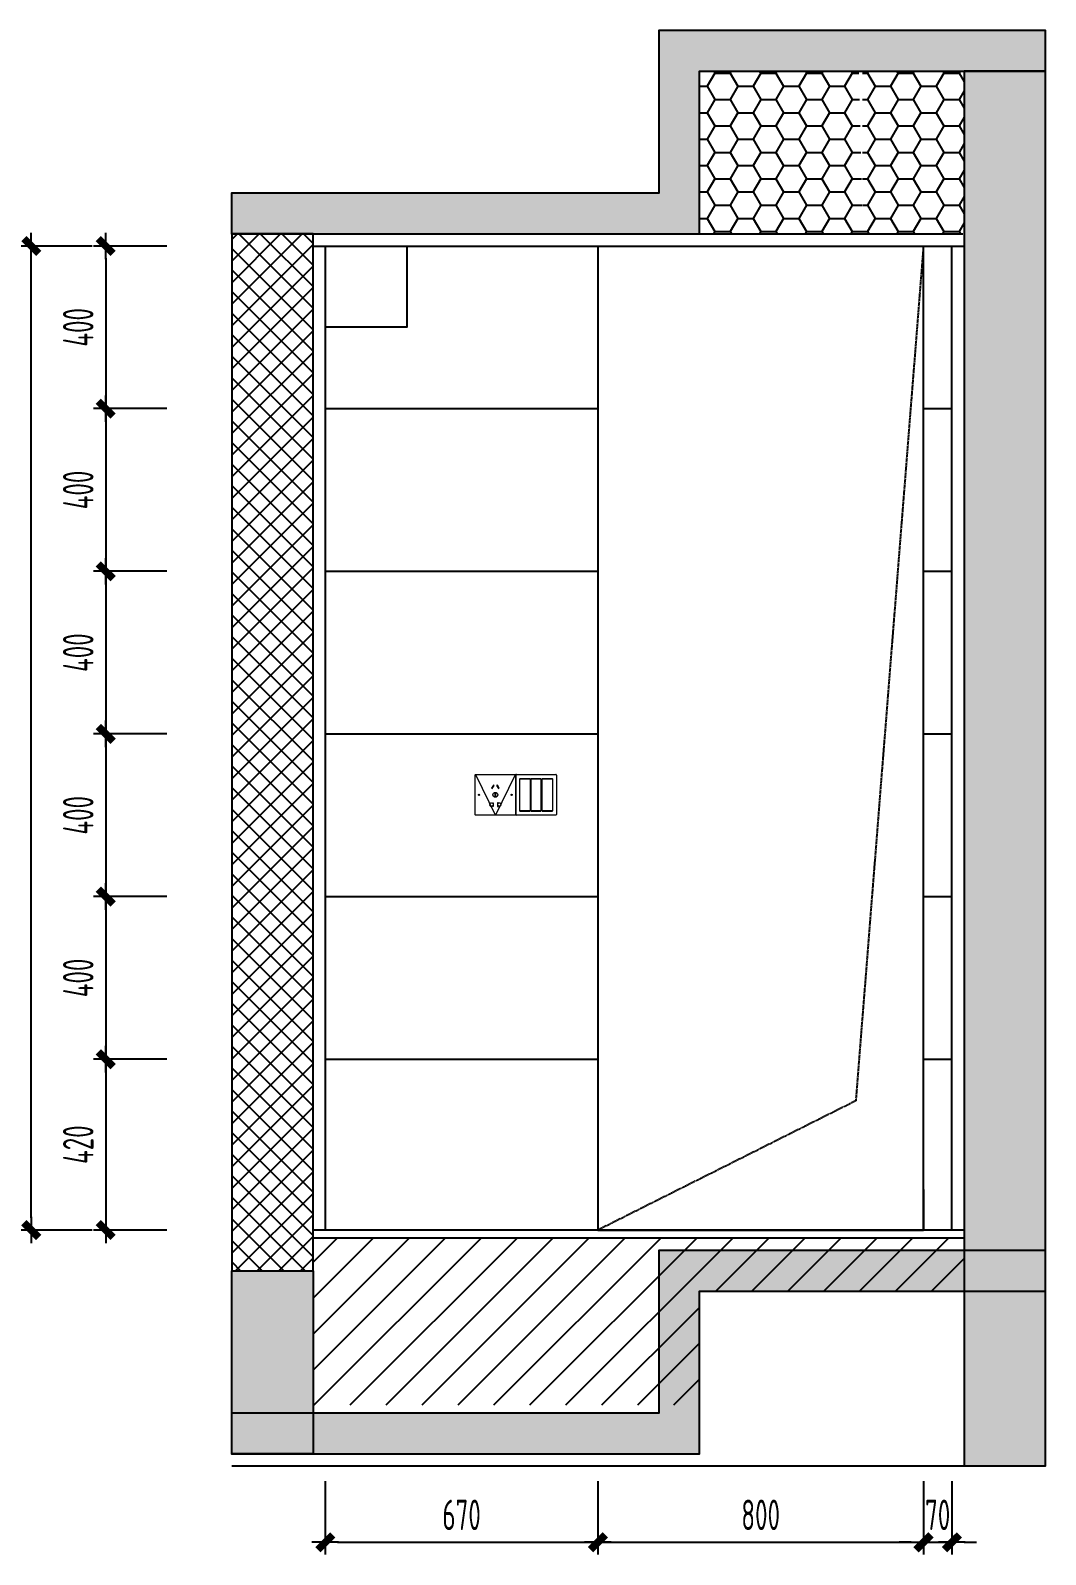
# Model space of a CAD drawing. Header units: inches. Extents: x 96003 to 270950, y -80202 to 65998.
# Drawn here: x 224303 to 226797, y 54314 to 58062 of the extents above; entities that cross this region are included whole.
import ezdxf

# ---------------------------------------------------------------- set-up
doc = ezdxf.new("R2010")
doc.units = ezdxf.units.IN
doc.header["$LTSCALE"] = 10
doc.header["$MEASUREMENT"] = 0
doc.linetypes.add('DASH', pattern=[0.35, 0.25, -0.1])
for name, color, linetype in [('01', 200, 'Continuous'), ('05', 12, 'Continuous'), ('C-顶面灯具、灯带', 22, 'Continuous'), ('FC-地面造型', 136, 'Continuous'), ('FF-FINISH【完成面】', 20, 'Continuous'), ('SBEI', 1, 'Continuous')]:
    doc.layers.add(name, color=color, linetype=linetype)
doc.layers.add('F-2', color=145, linetype='Continuous', lineweight=0)
doc.styles.add('CCD_DIM', font='archs.shx', dxfattribs={"width": 0.7})
doc.dimstyles.new('1.30', dxfattribs={"dimscale": 30, "dimtxt": 2.5, "dimasz": 1, "dimexe": 1, "dimexo": 1.5, "dimgap": 1, "dimtad": 1, "dimdec": 0, "dimrnd": 5, "dimdsep": 46, "dimtxsty": 'CCD_DIM', "dimblk": 'CCD_Dimension_Tick', "dimcen": 1, "dimclrd": 44, "dimclre": 44, "dimclrt": 2, "dimadec": 0, "dimazin": 2, "dimtfac": 1, "dimtdec": 0, "dimtix": 1, "dimtmove": 2, "dimatfit": 3, "dimldrblk": 'CCD_Dimension_Tick', "dimfxl": 5, "dimfxlon": 1, "dimtolj": 1, "dimarcsym": 0})

# ---------------------------------------------------------------- blocks, each defined once
blk = doc.blocks.new('CCD_Dimension_Tick')
at = {"color": 0, "linetype": 'ByBlock'}
for p, q in [((-1.09, 0), (0, 0)), ((0, 0), (1.09, 0))]:
    blk.add_line(p, q, dxfattribs=at)
at = {"color": 0, "linetype": 'Continuous', "const_width": 0.608}
blk.add_lwpolyline([(-0.61, -0.61), (0.61, 0.61)], dxfattribs=at)
blk = doc.blocks.new('*D548')
at = {"layer": 'Defpoints', "color": 0, "linetype": 'ByBlock', "transparency": 16777216}
for p in [(225387.5, 57531.5), (224487.5, 57131.5), (225387.5, 57131.5)]:
    blk.add_point(p, dxfattribs=at)
at = {"layer": 'FF-FINISH【完成面】', "color": 44, "linetype": 'ByBlock', "lineweight": -2, "transparency": 16777216}
for p, q in [((224637.5, 57531.5), (224457.5, 57531.5)), ((224487.5, 57501.5), (224487.5, 57161.5)), ((224637.5, 57131.5), (224457.5, 57131.5))]:
    blk.add_line(p, q, dxfattribs=at)
at = {"layer": 'FF-FINISH【完成面】', "color": 44, "linetype": 'ByBlock', "lineweight": -2, "transparency": 16777216, "xscale": 30, "yscale": 30, "zscale": 30}
for p, rotation in [((224487.5, 57531.5), 90), ((224487.5, 57131.5), 270)]:
    blk.add_blockref('CCD_Dimension_Tick', p, dxfattribs=dict(at, rotation=rotation))
at = {"layer": 'FF-FINISH【完成面】', "color": 2, "linetype": 'ByBlock', "transparency": 16777216, "insert": (224420, 57331.5), "char_height": 75, "attachment_point": 5, "rotation": 90, "style": 'CCD_DIM'}
blk.add_mtext('\\A1;400', dxfattribs=at)
blk = doc.blocks.new('*D549')
at = {"layer": 'Defpoints', "color": 0, "linetype": 'ByBlock', "transparency": 16777216}
for p in [(225387.5, 57131.5), (224487.5, 56731.5), (225346.1, 56731.5)]:
    blk.add_point(p, dxfattribs=at)
at = {"layer": 'FF-FINISH【完成面】', "color": 44, "linetype": 'ByBlock', "lineweight": -2, "transparency": 16777216}
for p, q in [((224637.5, 57131.5), (224457.5, 57131.5)), ((224487.5, 57101.5), (224487.5, 56761.5)), ((224637.5, 56731.5), (224457.5, 56731.5))]:
    blk.add_line(p, q, dxfattribs=at)
at = {"layer": 'FF-FINISH【完成面】', "color": 44, "linetype": 'ByBlock', "lineweight": -2, "transparency": 16777216, "xscale": 30, "yscale": 30, "zscale": 30}
for p, rotation in [((224487.5, 57131.5), 90), ((224487.5, 56731.5), 270)]:
    blk.add_blockref('CCD_Dimension_Tick', p, dxfattribs=dict(at, rotation=rotation))
at = {"layer": 'FF-FINISH【完成面】', "color": 2, "linetype": 'ByBlock', "transparency": 16777216, "insert": (224420, 56931.5), "char_height": 75, "attachment_point": 5, "rotation": 90, "style": 'CCD_DIM'}
blk.add_mtext('\\A1;400', dxfattribs=at)
blk = doc.blocks.new('*D550')
at = {"layer": 'Defpoints', "color": 0, "linetype": 'ByBlock', "transparency": 16777216}
for p in [(225346.1, 56731.5), (224487.5, 56331.5), (225346.1, 56331.5)]:
    blk.add_point(p, dxfattribs=at)
at = {"layer": 'FF-FINISH【完成面】', "color": 44, "linetype": 'ByBlock', "lineweight": -2, "transparency": 16777216}
for p, q in [((224637.5, 56731.5), (224457.5, 56731.5)), ((224487.5, 56701.5), (224487.5, 56361.5)), ((224637.5, 56331.5), (224457.5, 56331.5))]:
    blk.add_line(p, q, dxfattribs=at)
at = {"layer": 'FF-FINISH【完成面】', "color": 44, "linetype": 'ByBlock', "lineweight": -2, "transparency": 16777216, "xscale": 30, "yscale": 30, "zscale": 30}
for p, rotation in [((224487.5, 56731.5), 90), ((224487.5, 56331.5), 270)]:
    blk.add_blockref('CCD_Dimension_Tick', p, dxfattribs=dict(at, rotation=rotation))
at = {"layer": 'FF-FINISH【完成面】', "color": 2, "linetype": 'ByBlock', "transparency": 16777216, "insert": (224420, 56531.5), "char_height": 75, "attachment_point": 5, "rotation": 90, "style": 'CCD_DIM'}
blk.add_mtext('\\A1;400', dxfattribs=at)
blk = doc.blocks.new('*D551')
at = {"layer": 'Defpoints', "color": 0, "linetype": 'ByBlock', "transparency": 16777216}
for p in [(225346.1, 56331.5), (224487.5, 55931.5), (225346.1, 55931.5)]:
    blk.add_point(p, dxfattribs=at)
at = {"layer": 'FF-FINISH【完成面】', "color": 44, "linetype": 'ByBlock', "lineweight": -2, "transparency": 16777216}
for p, q in [((224637.5, 56331.5), (224457.5, 56331.5)), ((224487.5, 56301.5), (224487.5, 55961.5)), ((224637.5, 55931.5), (224457.5, 55931.5))]:
    blk.add_line(p, q, dxfattribs=at)
at = {"layer": 'FF-FINISH【完成面】', "color": 44, "linetype": 'ByBlock', "lineweight": -2, "transparency": 16777216, "xscale": 30, "yscale": 30, "zscale": 30}
for p, rotation in [((224487.5, 56331.5), 90), ((224487.5, 55931.5), 270)]:
    blk.add_blockref('CCD_Dimension_Tick', p, dxfattribs=dict(at, rotation=rotation))
at = {"layer": 'FF-FINISH【完成面】', "color": 2, "linetype": 'ByBlock', "transparency": 16777216, "insert": (224420, 56131.5), "char_height": 75, "attachment_point": 5, "rotation": 90, "style": 'CCD_DIM'}
blk.add_mtext('\\A1;400', dxfattribs=at)
blk = doc.blocks.new('*D552')
at = {"layer": 'Defpoints', "color": 0, "linetype": 'ByBlock', "transparency": 16777216}
for p in [(225346.1, 55931.5), (224487.5, 55531.5), (225346.1, 55531.5)]:
    blk.add_point(p, dxfattribs=at)
at = {"layer": 'FF-FINISH【完成面】', "color": 44, "linetype": 'ByBlock', "lineweight": -2, "transparency": 16777216}
for p, q in [((224637.5, 55931.5), (224457.5, 55931.5)), ((224487.5, 55901.5), (224487.5, 55561.5)), ((224637.5, 55531.5), (224457.5, 55531.5))]:
    blk.add_line(p, q, dxfattribs=at)
at = {"layer": 'FF-FINISH【完成面】', "color": 44, "linetype": 'ByBlock', "lineweight": -2, "transparency": 16777216, "xscale": 30, "yscale": 30, "zscale": 30}
for p, rotation in [((224487.5, 55931.5), 90), ((224487.5, 55531.5), 270)]:
    blk.add_blockref('CCD_Dimension_Tick', p, dxfattribs=dict(at, rotation=rotation))
at = {"layer": 'FF-FINISH【完成面】', "color": 2, "linetype": 'ByBlock', "transparency": 16777216, "insert": (224420, 55731.5), "char_height": 75, "attachment_point": 5, "rotation": 90, "style": 'CCD_DIM'}
blk.add_mtext('\\A1;400', dxfattribs=at)
blk = doc.blocks.new('*D553')
at = {"layer": 'Defpoints', "color": 0, "linetype": 'ByBlock', "transparency": 16777216}
for p in [(225346.1, 55531.5), (224487.5, 55111.5), (225346.1, 55111.5)]:
    blk.add_point(p, dxfattribs=at)
at = {"layer": 'FF-FINISH【完成面】', "color": 44, "linetype": 'ByBlock', "lineweight": -2, "transparency": 16777216}
for p, q in [((224637.5, 55531.5), (224457.5, 55531.5)), ((224487.5, 55501.5), (224487.5, 55141.5)), ((224637.5, 55111.5), (224457.5, 55111.5))]:
    blk.add_line(p, q, dxfattribs=at)
at = {"layer": 'FF-FINISH【完成面】', "color": 44, "linetype": 'ByBlock', "lineweight": -2, "transparency": 16777216, "xscale": 30, "yscale": 30, "zscale": 30}
for p, rotation in [((224487.5, 55531.5), 90), ((224487.5, 55111.5), 270)]:
    blk.add_blockref('CCD_Dimension_Tick', p, dxfattribs=dict(at, rotation=rotation))
at = {"layer": 'FF-FINISH【完成面】', "color": 2, "linetype": 'ByBlock', "transparency": 16777216, "insert": (224420, 55321.5), "char_height": 75, "attachment_point": 5, "rotation": 90, "style": 'CCD_DIM'}
blk.add_mtext('\\A1;420', dxfattribs=at)
blk = doc.blocks.new('*D554')
at = {"layer": 'Defpoints', "color": 0, "linetype": 'ByBlock', "transparency": 16777216}
for p in [(224304.5, 57531.5), (224637.5, 57531.5), (224637.5, 55111.5)]:
    blk.add_point(p, dxfattribs=at)
at = {"layer": 'FF-FINISH【完成面】', "color": 44, "linetype": 'ByBlock', "lineweight": -2, "transparency": 16777216}
for p, q in [((224454.5, 57531.5), (224274.5, 57531.5)), ((224304.5, 55141.5), (224304.5, 57501.5)), ((224454.5, 55111.5), (224274.5, 55111.5))]:
    blk.add_line(p, q, dxfattribs=at)
at = {"layer": 'FF-FINISH【完成面】', "color": 44, "linetype": 'ByBlock', "lineweight": -2, "transparency": 16777216, "xscale": 30, "yscale": 30, "zscale": 30}
for p, rotation in [((224304.5, 57531.5), 90), ((224304.5, 55111.5), 270)]:
    blk.add_blockref('CCD_Dimension_Tick', p, dxfattribs=dict(at, rotation=rotation))
at = {"layer": 'FF-FINISH【完成面】', "color": 2, "linetype": 'ByBlock', "transparency": 16777216, "insert": (224237, 56321.5), "char_height": 75, "attachment_point": 5, "rotation": 90, "style": 'CCD_DIM'}
blk.add_mtext('\\A1;2420', dxfattribs=at)
blk = doc.blocks.new('*D555')
at = {"layer": 'Defpoints', "color": 0, "linetype": 'ByBlock', "transparency": 16777216}
for p in [(225027.1, 56879.5), (225697.1, 56879.5), (225697.1, 54343.5)]:
    blk.add_point(p, dxfattribs=at)
at = {"layer": 'FF-FINISH【完成面】', "color": 44, "linetype": 'ByBlock', "lineweight": -2, "transparency": 16777216}
for p, q in [((225027.1, 54493.5), (225027.1, 54313.5)), ((225697.1, 54493.5), (225697.1, 54313.5)), ((225057.1, 54343.5), (225667.1, 54343.5))]:
    blk.add_line(p, q, dxfattribs=at)
at = {"layer": 'FF-FINISH【完成面】', "color": 44, "linetype": 'ByBlock', "lineweight": -2, "transparency": 16777216, "xscale": 30, "yscale": 30, "zscale": 30, "rotation": 180}
blk.add_blockref('CCD_Dimension_Tick', (225027.1, 54343.5), dxfattribs=at)
at = {"layer": 'FF-FINISH【完成面】', "color": 44, "linetype": 'ByBlock', "lineweight": -2, "transparency": 16777216, "xscale": 30, "yscale": 30, "zscale": 30}
blk.add_blockref('CCD_Dimension_Tick', (225697.1, 54343.5), dxfattribs=at)
at = {"layer": 'FF-FINISH【完成面】', "color": 2, "linetype": 'ByBlock', "transparency": 16777216, "insert": (225362.1, 54411), "char_height": 75, "attachment_point": 5, "style": 'CCD_DIM'}
blk.add_mtext('\\A1;670', dxfattribs=at)
blk = doc.blocks.new('*D556')
at = {"layer": 'Defpoints', "color": 0, "linetype": 'ByBlock', "transparency": 16777216}
for p in [(225697.1, 56879.5), (226497.1, 55265), (226497.1, 54343.5)]:
    blk.add_point(p, dxfattribs=at)
at = {"layer": 'FF-FINISH【完成面】', "color": 44, "linetype": 'ByBlock', "lineweight": -2, "transparency": 16777216}
for p, q in [((225697.1, 54493.5), (225697.1, 54313.5)), ((226497.1, 54493.5), (226497.1, 54313.5)), ((225727.1, 54343.5), (226467.1, 54343.5))]:
    blk.add_line(p, q, dxfattribs=at)
at = {"layer": 'FF-FINISH【完成面】', "color": 44, "linetype": 'ByBlock', "lineweight": -2, "transparency": 16777216, "xscale": 30, "yscale": 30, "zscale": 30, "rotation": 180}
blk.add_blockref('CCD_Dimension_Tick', (225697.1, 54343.5), dxfattribs=at)
at = {"layer": 'FF-FINISH【完成面】', "color": 44, "linetype": 'ByBlock', "lineweight": -2, "transparency": 16777216, "xscale": 30, "yscale": 30, "zscale": 30}
blk.add_blockref('CCD_Dimension_Tick', (226497.1, 54343.5), dxfattribs=at)
at = {"layer": 'FF-FINISH【完成面】', "color": 2, "linetype": 'ByBlock', "transparency": 16777216, "insert": (226097.1, 54411), "char_height": 75, "attachment_point": 5, "style": 'CCD_DIM'}
blk.add_mtext('\\A1;800', dxfattribs=at)
blk = doc.blocks.new('*D557')
at = {"layer": 'Defpoints', "color": 0, "linetype": 'ByBlock', "transparency": 16777216}
for p in [(226497.1, 55265), (226567.1, 55265), (226567.1, 54343.5)]:
    blk.add_point(p, dxfattribs=at)
at = {"layer": 'FF-FINISH【完成面】', "color": 44, "linetype": 'ByBlock', "lineweight": -2, "transparency": 16777216}
for p, q in [((226497.1, 54493.5), (226497.1, 54313.5)), ((226567.1, 54493.5), (226567.1, 54313.5)), ((226467.1, 54343.5), (226437.1, 54343.5)), ((226497.1, 54343.5), (226567.1, 54343.5)), ((226597.1, 54343.5), (226627.1, 54343.5))]:
    blk.add_line(p, q, dxfattribs=at)
at = {"layer": 'FF-FINISH【完成面】', "color": 44, "linetype": 'ByBlock', "lineweight": -2, "transparency": 16777216, "xscale": 30, "yscale": 30, "zscale": 30}
blk.add_blockref('CCD_Dimension_Tick', (226497.1, 54343.5), dxfattribs=at)
at = {"layer": 'FF-FINISH【完成面】', "color": 44, "linetype": 'ByBlock', "lineweight": -2, "transparency": 16777216, "xscale": 30, "yscale": 30, "zscale": 30, "rotation": 180}
blk.add_blockref('CCD_Dimension_Tick', (226567.1, 54343.5), dxfattribs=at)
at = {"layer": 'FF-FINISH【完成面】', "color": 2, "linetype": 'ByBlock', "transparency": 16777216, "insert": (226532.1, 54411), "char_height": 75, "attachment_point": 5, "style": 'CCD_DIM'}
blk.add_mtext('\\A1;70', dxfattribs=at)
blk = doc.blocks.new('A$C12F376D0')
at = {"color": 0, "ltscale": 0.8}
for p, q in [((-98.3, 96.6), (-98.3, 0)), ((0, 98.3), (-96.6, 98.3)), ((-88.3, 88.3), (-88.3, 87.4)), ((-88.3, 87.4), (-88.3, 9.1)), ((-63, 87.4), (-88.3, 87.4)), ((-63, 88.3), (-63, 87.4)), ((-63, 9.1), (-63, 87.4)), ((-60.2, 88.3), (-60.2, 8.3)), ((-36.4, 87.4), (-60.2, 87.4)), ((-36.4, 88.3), (-36.4, 87.4)), ((-36.4, 9.1), (-36.4, 87.4)), ((-33.5, 88.3), (-33.5, 87.4)), ((-33.5, 87.4), (-33.5, 9.1)), ((-8.3, 87.4), (-33.5, 87.4)), ((-8.3, 88.3), (-8.3, 87.4)), ((-8.3, 9.1), (-8.3, 87.4)), ((1.7, 0), (1.7, 96.6)), ((-88.3, 8.3), (-88.3, 9.1)), ((-88.3, 9.1), (-63, 9.1)), ((-60.2, 9.1), (-36.4, 9.1)), ((-33.5, 8.3), (-33.5, 9.1)), ((-33.5, 9.1), (-8.3, 9.1)), ((-96.6, -1.7), (0, -1.7))]:
    blk.add_line(p, q, dxfattribs=at)
at = {"color": 0, "ltscale": 0.1}
for p, q in [((-88.3, 88.3), (-63, 88.3)), ((-60.2, 88.3), (-36.4, 88.3)), ((-33.5, 88.3), (-8.3, 88.3)), ((-88.3, 8.3), (-63, 8.3)), ((-63, 9.1), (-63, 8.3)), ((-60.2, 8.3), (-36.4, 8.3)), ((-36.4, 9.1), (-36.4, 8.3)), ((-33.5, 8.3), (-8.3, 8.3)), ((-8.3, 9.1), (-8.3, 8.3))]:
    blk.add_line(p, q, dxfattribs=at)
at = {"color": 0, "ltscale": 0.8, "extrusion": (0, 0, -1)}
for centre, major_axis, start_param, end_param in [((-96.6, 96.6), (1.22, 1.22), 3.926991, 5.497787), ((0, 96.6), (-1.22, 1.22), 0.785398, 2.356194), ((0, 0), (1.22, 1.22), 0.785398, 2.356194), ((-96.6, 0), (-1.22, 1.22), 3.926991, 5.497787)]:
    blk.add_ellipse(centre, major_axis=major_axis, ratio=1, start_param=start_param, end_param=end_param, dxfattribs=at)
blk = doc.blocks.new('*U107')
blk.add_blockref('A$C12F376D0', (41.2, -28.2))
blk = doc.blocks.new('*U94')
h = blk.add_hatch()
h.set_pattern_fill('ANSI37', color=250, scale=300, angle=-90)
h.set_pattern_definition([(315, (222212.67, 70619.302), (26.516504, 26.516504), []), (45, (222212.67, 70619.302), (-26.516504, 26.516504), [])])
h.paths.add_polyline_path([(144521, -74484.5), (144521, -74684.5), (147071.2, -74684.5), (147071.2, -74484.5)])
at = {"color": 5, "elevation": 0}
blk.add_lwpolyline([(144521, -74484.5), (144521, -74684.5), (147071.2, -74684.5), (147071.2, -74484.5)], close=True, dxfattribs=at)
blk = doc.blocks.new('A$C7C994854')
at = {"color": 0}
blk.add_lwpolyline([(0, 100), (95, 100, -0.414214), (97.5, 97.5), (97.5, 2.5, -0.414214), (95, 0), (0, 0, -0.414214), (-2.5, 2.5), (-2.5, 97.5, -0.414214)], format="xyb", close=True, dxfattribs=at)
for points in [[(40.1, 71.5), (40.1, 70), (42.1, 70), (42.1, 79), (40.1, 79), (40.1, 76.7)], [(54.9, 71.5), (54.9, 70), (52.9, 70), (52.9, 79), (54.9, 79), (54.9, 76.7)]]:
    blk.add_lwpolyline(points, dxfattribs=at)
for points in [[(46.5, 45.5), (48.5, 45.5), (48.5, 54.5), (46.5, 54.5)], [(42.6, 26), (44.4, 27), (39.9, 34.8), (38.1, 33.8)], [(50.6, 27), (52.4, 26), (56.9, 33.8), (55.1, 34.8)]]:
    blk.add_lwpolyline(points, close=True, dxfattribs=at)
for centre, radius in [((7.5, 50), 1.54), ((47.5, 50), 6), ((87.5, 50), 1.54)]:
    blk.add_circle(centre, radius, dxfattribs=at)
for centre, start, end in [((37.1, 74.1), 40.2111, 319.7889), ((57.9, 74.1), 220.2111, 139.7889)]:
    blk.add_arc(centre, 4, start, end, dxfattribs=at)
blk = doc.blocks.new('*U64')
at = {"xscale": -1}
blk.add_blockref('A$C7C994854', (40.4, -29.9), dxfattribs=at)

msp = doc.modelspace()

# ---------------------------------------------------------------- hatches: boundary and pattern name
h = msp.add_hatch(color=250)
h.dxf.hatch_style = 1
h.paths.add_polyline_path([(226797.1, 57961.5), (226797.1, 58061.5), (225846.9, 58061.5), (225846.9, 57661.5), (224796.9, 57661.5), (224796.9, 57561.5), (225946.9, 57561.5), (225946.9, 57961.5)])
h = msp.add_hatch(color=250)
h.dxf.hatch_style = 1
h.paths.add_polyline_path([(226797.1, 57961.5), (226597.1, 57961.5), (226597.1, 54531.3), (226797.1, 54531.3)])
h = msp.add_hatch(color=250)
h.dxf.hatch_style = 1
h.paths.add_polyline_path([(226797.1, 54961.3), (226797.1, 55061.3), (225846.9, 55061.3), (225846.9, 54661.3), (224796.9, 54661.3), (224796.9, 54561.3), (225946.9, 54561.3), (225946.9, 54961.3)])
h = msp.add_hatch()
h.set_pattern_fill('ANSI31,_O', color=250, scale=500, angle=180)
h.set_pattern_definition([(225, (349250.32, 56602.44), (44.194174, -44.194174), [])])
h.paths.add_polyline_path([(225946.9, 54961.3), (226597.1, 54961.3), (226597.1, 55091.5), (224997.1, 55091.5), (224997.1, 54931.3), (224997.1, 54681.3), (225946.9, 54681.3)])
h = msp.add_hatch(color=250)
h.dxf.hatch_style = 1
h.paths.add_polyline_path([(224797.1, 55011.3), (224997.1, 55011.3), (224997.1, 54561.3), (224797.1, 54561.3)])
at = {"layer": 'FC-地面造型', "linetype": 'ByBlock'}
h = msp.add_hatch(dxfattribs=at)
h.set_pattern_fill('HONEY', color=250, scale=300, angle=180)
h.set_pattern_definition([(360, (97903.43, -69901.183), (56.25, -32.4759526), [37.5, -75]), (240, (97903.43, -69901.183), (-56.25, -32.4759526), [37.5, -75]), (300, (97903.43, -69901.183), (-2e-14, -64.951905), [-75, 37.5])])
h.paths.add_polyline_path([(226338.6, 57961.5), (226347.5, 57561.5), (225946.9, 57561.5), (225946.9, 57961.5)])
h.paths.add_polyline_path([(226347.1, 57561.5), (226347.1, 57961.5), (226597.1, 57961.5), (226597.1, 57561.5)])

# ---------------------------------------------------------------- linework, layer by layer
at = {"color": 5}
for p, q in [((224997.1, 57531.5), (226354.1, 57531.5)), ((226347.1, 57531.5), (226597.1, 57531.5)), ((224797.1, 54531.3), (226797.1, 54531.3))]:
    msp.add_line(p, q, dxfattribs=at)
at = {"layer": '01', "elevation": 0}
for points in [[(226797.1, 57961.5), (226797.1, 58061.5), (225846.9, 58061.5), (225846.9, 57661.5), (224796.9, 57661.5), (224796.9, 57561.5), (225946.9, 57561.5), (225946.9, 57961.5)], [(226797.1, 57961.5), (226597.1, 57961.5), (226597.1, 54531.3), (226797.1, 54531.3)], [(226797.1, 54961.3), (226797.1, 55061.3), (225846.9, 55061.3), (225846.9, 54661.3), (224796.9, 54661.3), (224796.9, 54561.3), (225946.9, 54561.3), (225946.9, 54961.3)], [(224797.1, 55011.3), (224997.1, 55011.3), (224997.1, 54561.3), (224797.1, 54561.3)]]:
    msp.add_lwpolyline(points, close=True, dxfattribs=at)
at = {"layer": '05', "color": 136, "linetype": 'DASH', "elevation": 0}
msp.add_lwpolyline([(226497.1, 57531.5), (226330.7, 55429.3), (225697.1, 55111.5)], dxfattribs=at)
at = {"layer": 'F-2'}
msp.add_lwpolyline([(225492.6, 56229.4), (225445.1, 56131.9), (225397.6, 56229.4)], dxfattribs=at)
at = {"layer": 'FC-地面造型', "color": 136, "linetype": 'ByBlock'}
for p, q in [((225946.9, 57561.5), (226247.1, 57561.5)), ((226247.1, 57561.5), (226594.1, 57561.5)), ((225027, 57131.5), (225697.1, 57131.5)), ((226497.1, 57131.5), (226567.1, 57131.5)), ((225027.1, 56731.5), (225697.1, 56731.5)), ((226497.1, 56731.5), (226567.1, 56731.5)), ((225027.1, 56331.5), (225697.1, 56331.5)), ((226497.1, 56331.5), (226567.1, 56331.5)), ((225027.1, 55931.5), (225697.1, 55931.5)), ((226497.1, 55931.5), (226567.1, 55931.5)), ((225027.1, 55531.5), (225697.1, 55531.5)), ((226497.1, 55531.5), (226567.1, 55531.5)), ((225697.1, 55211.5), (225697.1, 55111.5)), ((226497.1, 55211.5), (226497.1, 55111.5))]:
    msp.add_line(p, q, dxfattribs=at)
at = {"layer": 'FC-地面造型', "color": 20, "linetype": 'ByBlock'}
msp.add_line((225027.1, 57531.5), (225027.1, 55111.5), dxfattribs=at)
at = {"layer": 'FC-地面造型', "color": 1, "linetype": 'ByBlock'}
msp.add_line((226567.1, 55111.5), (226567.1, 57531.5), dxfattribs=at)
at = {"layer": 'FC-地面造型', "color": 136, "linetype": 'ByBlock'}
msp.add_lwpolyline([(225027.1, 57531.5), (225227.1, 57531.5), (225227.1, 57331.5), (225027.1, 57331.5)], dxfattribs=at)
at = {"layer": 'FC-地面造型', "color": 136, "linetype": 'ByBlock', "elevation": 0}
msp.add_lwpolyline([(225697.1, 57531.5), (225697.1, 55111.5), (226497.1, 55111.5), (226497.1, 57531.5)], dxfattribs=at)
at = {"layer": 'SBEI', "color": 3}
msp.add_line((226597.1, 55111.5, 0), (224997.1, 55111.5, 0), dxfattribs=at)
at = {"layer": 'SBEI', "color": 136}
msp.add_line((226597.1, 55091.5, 0), (224997.1, 55091.5, 0), dxfattribs=at)

# ---------------------------------------------------------------- block references
at = {"layer": 'C-顶面灯具、灯带', "color": 8, "linetype": 'ByBlock', "rotation": 269.9999999999999}
msp.add_blockref('*U94', (299481.6, 202082.5, 0), dxfattribs=at)
at = {"layer": 'F-2', "xscale": -1, "rotation": 180}
for name, p in [('*U64', (225452.2, 56202)), ('*U107', (225552.2, 56202))]:
    msp.add_blockref(name, p, dxfattribs=at)

# ---------------------------------------------------------------- dimensions: what is measured, and where the dimension line sits
at = {"layer": 'FF-FINISH【完成面】', "linetype": 'ByBlock'}
for base, p1, p2, picture, middle in [((224304.5, 57531.5), (224637.5, 55111.5), (224637.5, 57531.5), '*D554', (224237, 56321.5)), ((224487.5, 57131.5), (225387.5, 57531.5), (225387.5, 57131.5), '*D548', (224420, 57331.5)), ((224487.5, 56731.5), (225387.5, 57131.5), (225346.1, 56731.5), '*D549', (224420, 56931.5)), ((224487.5, 56331.5), (225346.1, 56731.5), (225346.1, 56331.5), '*D550', (224420, 56531.5)), ((224487.5, 55931.5), (225346.1, 56331.5), (225346.1, 55931.5), '*D551', (224420, 56131.5)), ((224487.5, 55531.5), (225346.1, 55931.5), (225346.1, 55531.5), '*D552', (224420, 55731.5)), ((224487.5, 55111.5), (225346.1, 55531.5), (225346.1, 55111.5), '*D553', (224420, 55321.5))]:
    dim = msp.add_linear_dim(base=base, p1=p1, p2=p2, angle=90, dimstyle='1.30', dxfattribs=at)
    dim.commit()
    dim.dimension.update_dxf_attribs({"geometry": picture, "text_midpoint": middle})
for base, p1, p2, picture, middle in [((225697.1, 54343.5), (225027.1, 56879.5), (225697.1, 56879.5), '*D555', (225362.1, 54411)), ((226497.1, 54343.5), (225697.1, 56879.5), (226497.1, 55265), '*D556', (226097.1, 54411)), ((226567.1, 54343.5), (226497.1, 55265), (226567.1, 55265), '*D557', (226532.1, 54411))]:
    dim = msp.add_linear_dim(base=base, p1=p1, p2=p2, dimstyle='1.30', dxfattribs=at)
    dim.commit()
    dim.dimension.update_dxf_attribs({"geometry": picture, "text_midpoint": middle})

doc.saveas('drawing.dxf')
